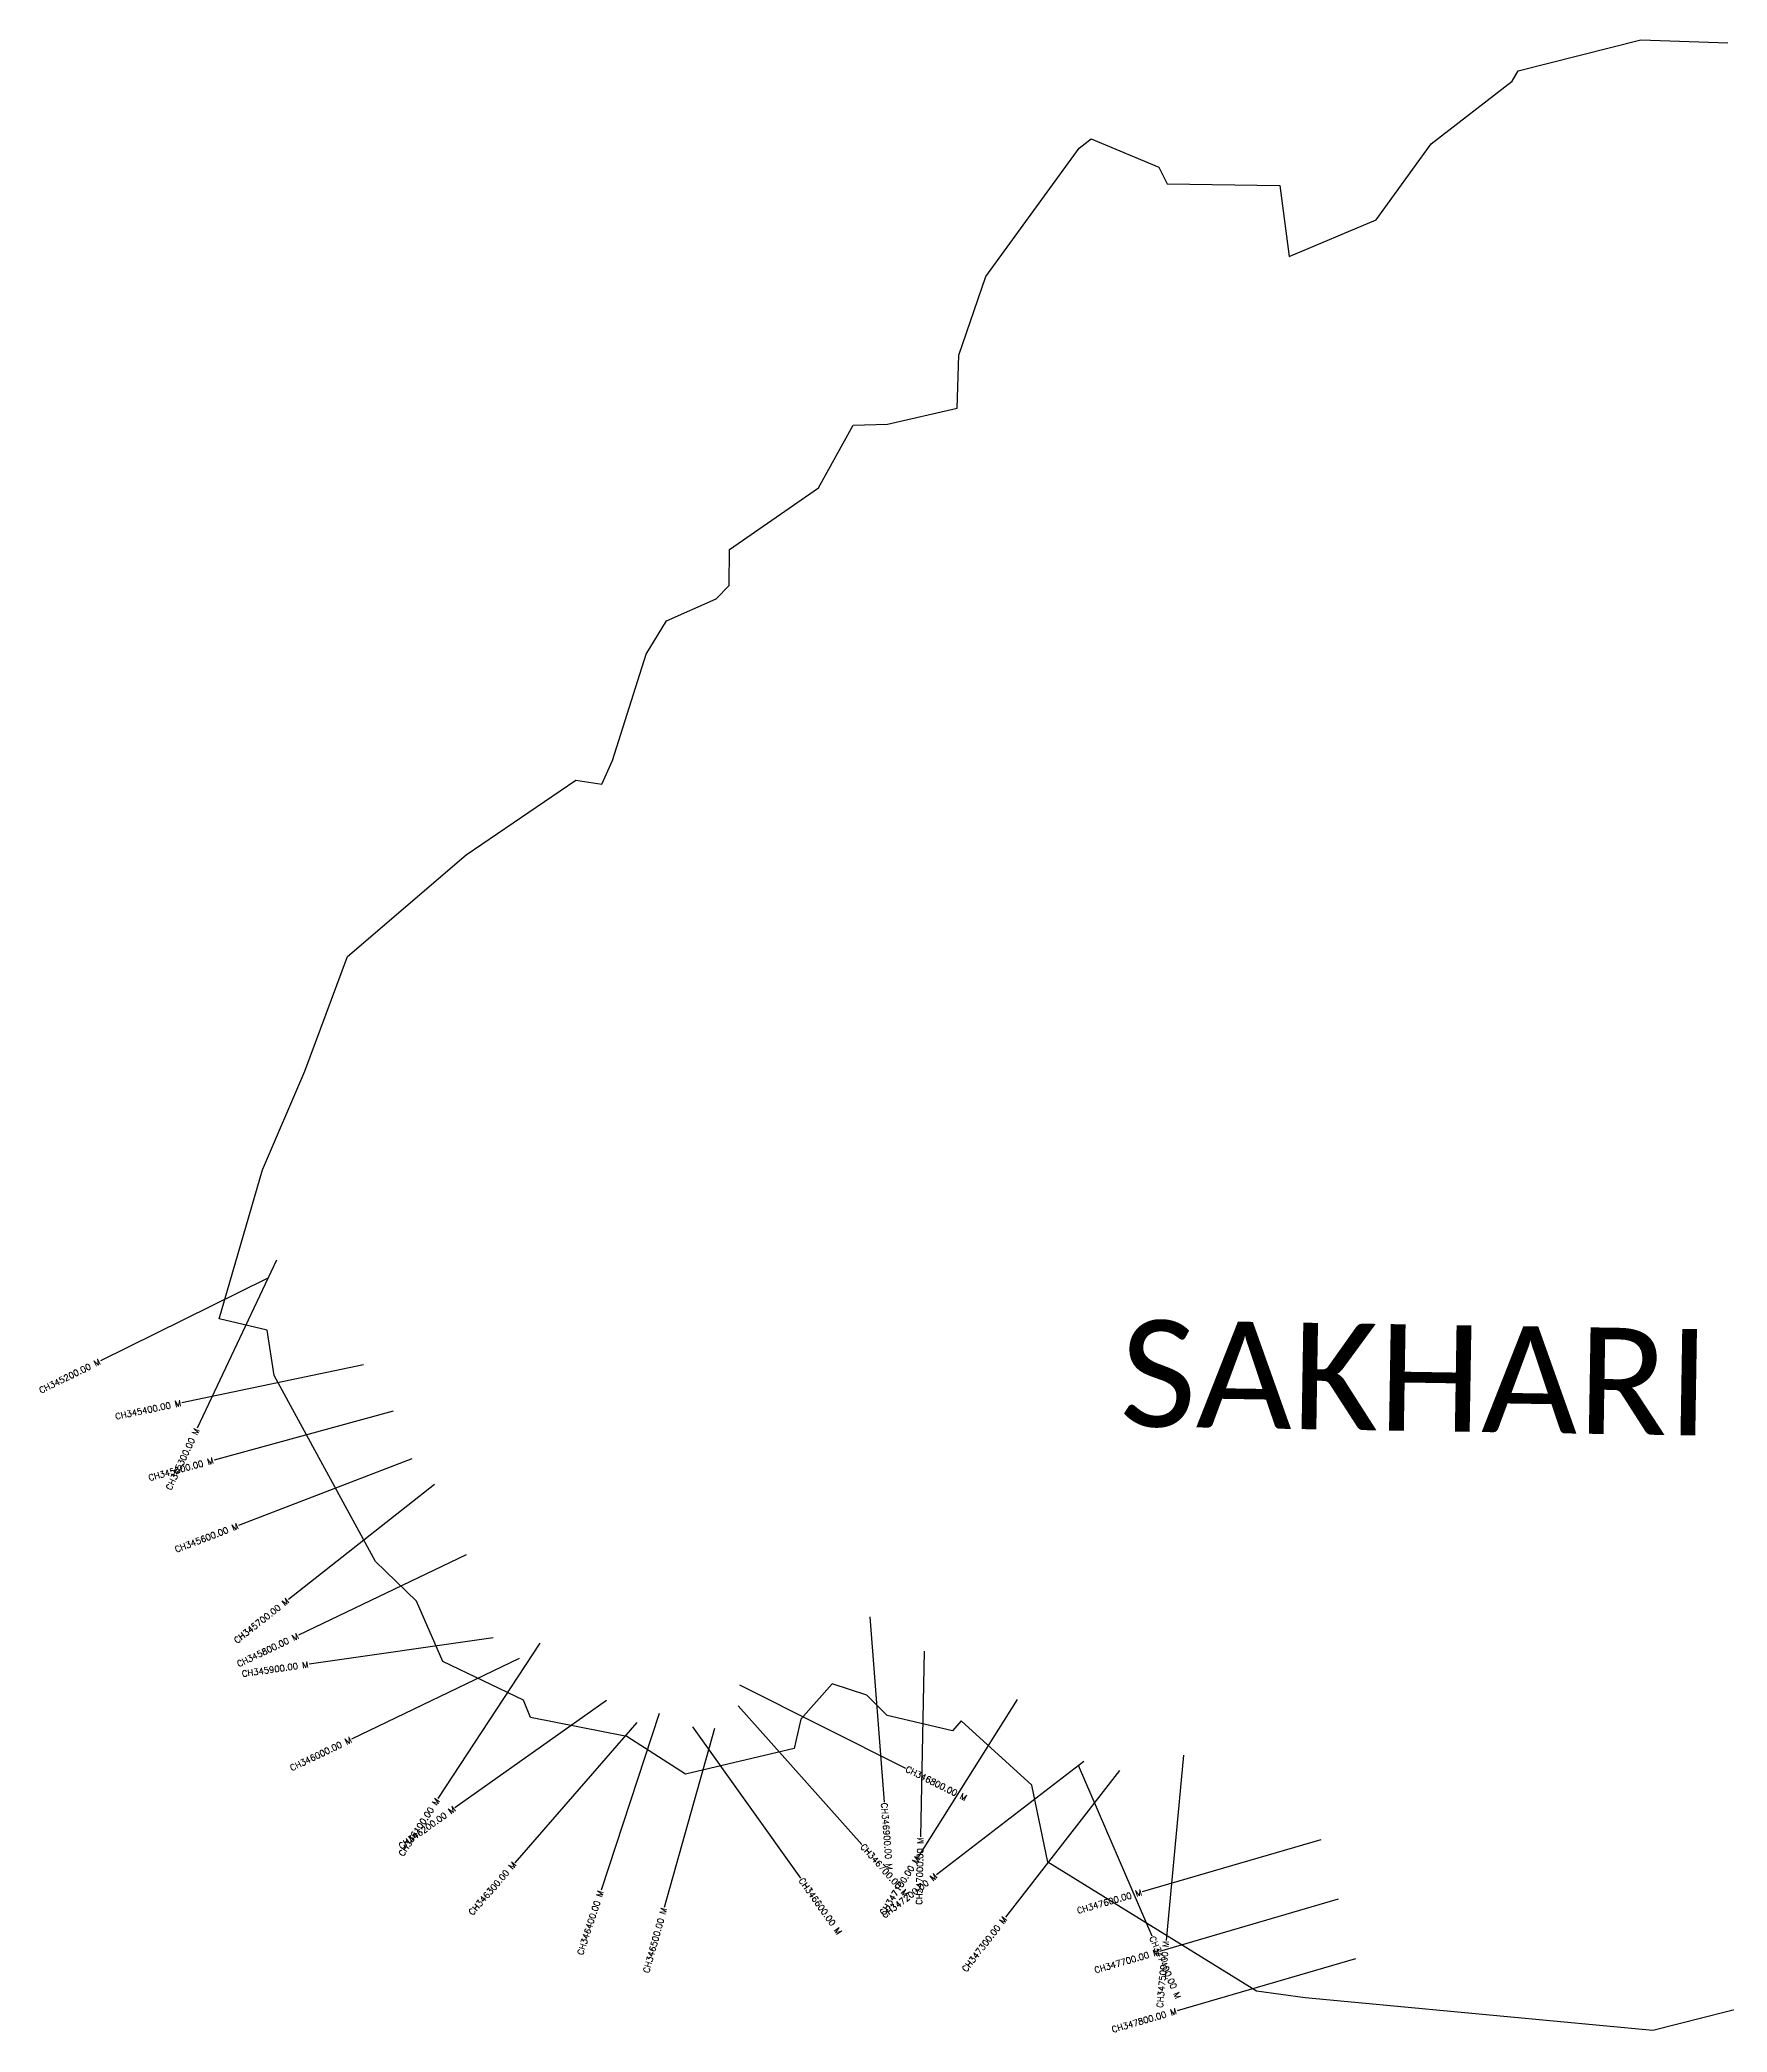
# Model space of a CAD drawing. Header units: metres. Extents: x 291592 to 296460, y 1983505 to 1986737.
# Drawn here: x 291592 to 294316, y 1983522 to 1986737 of the extents above; entities that cross this region are included whole.
import ezdxf
from ezdxf.enums import TextEntityAlignment as Align

# ---------------------------------------------------------------- set-up
doc = ezdxf.new("R2010")
doc.units = ezdxf.units.M
for name, color, linetype in [('CS', 134, 'Continuous'), ('CSMark', 6, 'Continuous'), ('village', 3, 'Continuous'), ('VILLAGE NAME', 250, 'Continuous')]:
    doc.layers.add(name, color=color, linetype=linetype)
doc.styles.get("Standard").update_dxf_attribs({"font": 'simplex.shx'})

msp = doc.modelspace()

# ---------------------------------------------------------------- linework, layer by layer
at = {"layer": 'CS'}
for p, q in [((291974.2, 1984767.6), (291846.2, 1984496.3)), ((291958.9, 1984737.8), (291689.9, 1984604.9)), ((292114.8, 1984598.5), (291821.1, 1984537.3)), ((292162.7, 1984523.6), (291873.3, 1984444.7)), ((292192.7, 1984447), (291912.7, 1984339.2)), ((292229, 1984405.5), (291993.3, 1984219.9)), ((292280.3, 1984291.7), (292009.8, 1984162.1)), ((292931.7, 1984192), (292954.9, 1983892.9)), ((292323.7, 1984157.8), (292026.7, 1984115.4)), ((292365.8, 1984124.6), (292095.3, 1983994.7)), ((292399.3, 1984149.3), (292234.7, 1983898.5)), ((293019.6, 1984136.5), (293013.5, 1983836.6)), ((292721.3, 1984082), (292989.6, 1983947.8)), ((293169.7, 1984058.3), (293009.7, 1983804.6)), ((292507, 1984057), (292262.1, 1983883.7)), ((292591.6, 1984035.7), (292498, 1983750.7)), ((292719.5, 1984048.4), (292918.9, 1983824.2)), ((292555.8, 1984021.5), (292358.9, 1983795.1)), ((292681.1, 1984011.7), (292599.9, 1983722.8)), ((292645.8, 1984014.3), (292819.9, 1983769.9)), ((293437.9, 1983968.5), (293409.9, 1983669.8)), ((293277.3, 1983958.5), (293039.5, 1983775.5)), ((293334.9, 1983944), (293150.7, 1983707.2)), ((293268.1, 1983952.4), (293386.8, 1983676.9)), ((293659.5, 1983832.1), (293371.5, 1983748)), ((293687.5, 1983736.1), (293399.5, 1983652)), ((293715.5, 1983640.1), (293427.6, 1983556))]:
    msp.add_line(p, q, dxfattribs=at)
at = {"layer": 'village', "color": 3, "true_color": 0x00ff00}
msp.add_polyline3d([(294395.2, 1983574.7, 0), (294195.8, 1983524.4, 0), (293634.7, 1983576.8, 0), (293556, 1983587.6, 0), (293219.2, 1983796.1, 0), (293193.4, 1983920.3, 0), (293079.4, 1984023.9, 0), (293065.3, 1984007.9, 0), (292959.6, 1984032.7, 0), (292927.2, 1984065.5, 0), (292870.8, 1984083.7, 0), (292820.4, 1984026.5, 0), (292809.5, 1983979.5, 0), (292634.5, 1983938.1, 0), (292539.8, 1983998.7, 0), (292383.9, 1984029.4, 0), (292372.7, 1984057.6, 0), (292242.5, 1984120, 0), (292200, 1984217.1, 0), (292134.1, 1984281.3, 0), (291970.1, 1984581.4, 0), (291959.1, 1984654.7, 0), (291881.8, 1984673, 0), (291951.4, 1984913.2, 0), (292020.1, 1985072.3, 0), (292088.6, 1985257.6, 0), (292280.4, 1985421.6, 0), (292457.2, 1985542, 0), (292499.4, 1985535.5, 0), (292516.4, 1985573.5, 0), (292570.9, 1985745.4, 0), (292603.4, 1985799.1, 0), (292683.7, 1985834.4, 0), (292704.5, 1985856, 0), (292705.2, 1985914.3, 0), (292848.9, 1986013.7, 0), (292904.7, 1986114.7, 0), (292960.1, 1986116.4, 0), (293072.8, 1986142.2, 0), (293075.3, 1986227.8, 0), (293119.3, 1986354.8, 0), (293269.7, 1986562.1, 0), (293289.1, 1986576.8, 0), (293398.4, 1986531, 0), (293411.7, 1986504.4, 0), (293593.7, 1986501.5, 0), (293608.5, 1986387, 0), (293748.9, 1986446.4, 0), (293838.1, 1986569.1, 0), (293968.7, 1986669.8, 0), (293978.2, 1986686.9, 0), (294176.5, 1986736.7, 0), (294316.6, 1986731.6, 0)], dxfattribs=at)

# ---------------------------------------------------------------- texts
at = {"layer": 'CSMark'}
for s, rotation, p in [('CH345200.00 M', 26.2879, (291689, 1984604.5)), ('CH345400.00 M', 11.7697, (291820.1, 1984537.1)), ('CH345300.00 M', 64.7601, (291845.8, 1984495.4)), ('CH345500.00 M', 15.2638, (291872.3, 1984444.4)), ('CH345600.00 M', 21.0491, (291911.8, 1984338.9)), ('CH345700.00 M', 38.217, (291992.5, 1984219.3)), ('CH345800.00 M', 25.5827, (292008.9, 1984161.7)), ('CH345900.00 M', 8.1349, (292025.7, 1984115.2)), ('CH346000.00 M', 25.6545, (292094.4, 1983994.2)), ('CH346100.00 M', 56.7279, (292234.1, 1983897.7)), ('CH346200.00 M', 35.2912, (292261.3, 1983883.1)), ('CH347000.00 M', 88.83, (293013.5, 1983835.6)), ('CH347100.00 M', 57.7634, (293009.2, 1983803.7)), ('CH346300.00 M', 48.9798, (292358.2, 1983794.4)), ('CH347200.00 M', 37.5819, (293038.7, 1983774.9)), ('CH346400.00 M', 71.811, (292497.7, 1983749.7)), ('CH347600.00 M', 16.2813, (293370.5, 1983747.7)), ('CH346500.00 M', 74.3004, (292599.7, 1983721.9)), ('CH347300.00 M', 52.1417, (293150.1, 1983706.4)), ('CH347700.00 M', 16.2813, (293398.6, 1983651.7)), ('CH347500.00 M', 84.6393, (293409.8, 1983668.8)), ('CH347800.00 M', 16.2813, (293426.6, 1983555.8))]:
    msp.add_text(s, height=10, rotation=rotation, dxfattribs=at).set_placement(p, align=Align.MIDDLE_RIGHT)
for s, rotation, p in [('CH346800.00 M', 333.4211, (292990.5, 1983947.3)), ('CH346900.00 M', 274.4447, (292955, 1983891.9)), ('CH346700.00 M', 311.6543, (292919.6, 1983823.5)), ('CH346600.00 M', 305.4637, (292820.4, 1983769.1)), ('CH347400.00 M', 293.307, (293387.2, 1983676))]:
    msp.add_text(s, height=10, rotation=rotation, dxfattribs=at).set_placement(p, align=Align.MIDDLE_LEFT)
at = {"layer": 'VILLAGE NAME', "insert": (293337.4, 1984671.3), "char_height": 171.752, "attachment_point": 1, "rotation": 359.0691}
msp.add_mtext_dynamic_manual_height_columns('{\\fCalibri|b0|i0|c0|p34;SAKHARI}', width=1273.44, gutter_width=858.8, heights=[0], dxfattribs=at)

doc.saveas('drawing.dxf')
